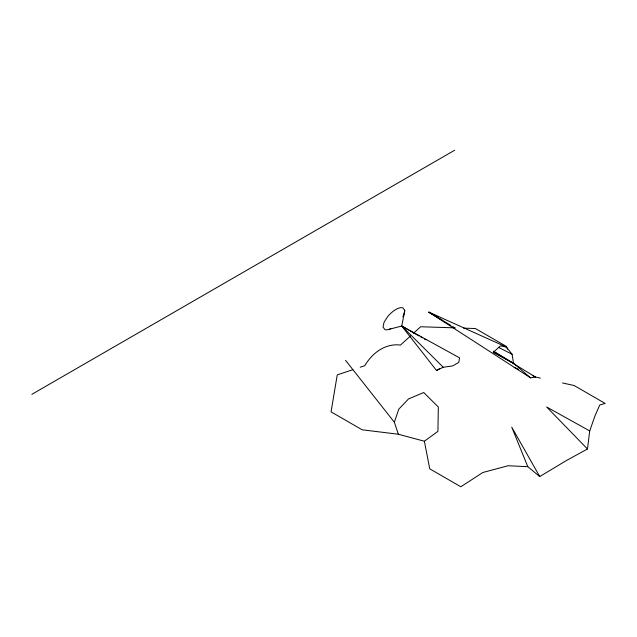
<?xml version="1.0" encoding="UTF-8"?>
<svg xmlns="http://www.w3.org/2000/svg" width="637" height="637" viewBox="0 0 637 637"><rect width="100%" height="100%" fill="white"/><g stroke="black" fill="none" stroke-linecap="round" stroke-linejoin="round"><path stroke-width="0.96" d="M539.722 476.564L511.734 427.132L527.802 466.674L539.722 476.564L566.532 460.463L587.465 448.997L589.711 430.931L595.133 415.491L599.791 404.965L605.15 403.444L574.08 385.504L562.519 382.964M390.8 328.62A17.095 7.604 -50.6 0 1 384.963 329.647L383.036 327.123L384.015 322.346L387.654 316.605A17.095 7.604 -50.6 0 1 402.855 307.83L404.782 310.354L401.764 326.048L436.504 370.471L443.241 367.254L452.708 365.909L458.791 362.397L459.556 357.835L401.764 326.048L389.295 329.257M404.782 310.354L403.802 315.132L402.767 316.772M398.356 434.235L394.359 422.235L398.826 409.105L408.516 398.937L423.709 392.519L438.32 406.987L437.922 431.353L424.369 441.226L398.356 434.235L362.127 429.792L331.057 411.852L337.252 374.89L352.874 369.667M410.562 335.906L400.498 345.071A50.705 38.395 -85.1 0 0 364.818 365.67L360.224 367.207M413.437 333.294L420.627 326.749L454.85 327.856M31.85 394.335L454.659 150.228M436.504 370.471L439.92 368.497M513.573 363.631L512.1 354.26L506.335 347.038L428.9 312.17L530.557 377.86L535.534 377.048L540.351 378.107M463.656 328.143L475.385 328.525L506.455 346.464L507.458 349.187M527.802 466.674L508.095 465.743L482.83 472.495L460.822 486.772L429.752 468.832L424.369 441.226M506.335 347.038L500.387 345.899L493.181 352.412L513.756 363.432L530.557 377.86M514.155 367.382L518.614 369.396M532.858 375.838L535.534 377.048L494.909 352.333M438.208 317.831L428.9 312.17L438.638 317.091M498.827 347.539L512.1 354.26M589.711 430.931L546.65 406.971L587.465 448.997M419.019 335.922L401.764 326.048L443.241 367.254M420.746 336.909L422.474 337.897M424.202 338.884L425.93 339.871M428.9 312.17L450.964 325.499M452.66 326.518L455.208 328.063M493.388 351.13L513.756 363.432M439.904 318.858L442.444 320.403M345.525 360.303L394.359 422.235"/></g></svg>
